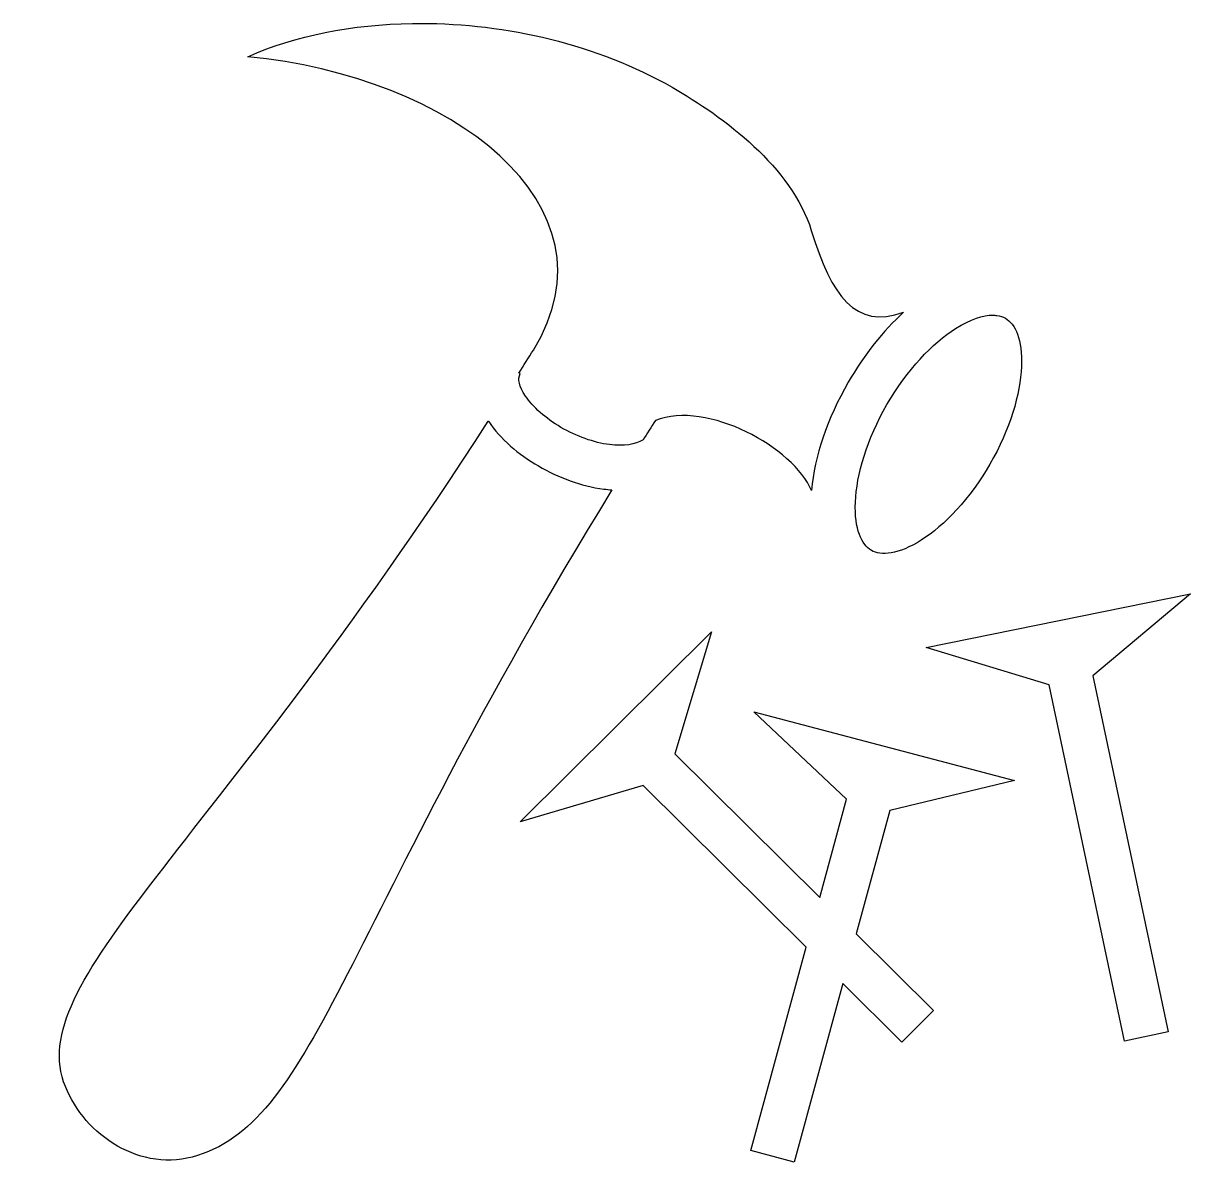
# Model space of a CAD drawing. Header units: centimetres. Extents: x -10.6 to 10, y -10.3 to 10.
import ezdxf

# ---------------------------------------------------------------- set-up
doc = ezdxf.new("R2010")
doc.units = ezdxf.units.CM
doc.header["$MEASUREMENT"] = 0
doc.layers.add('Layer 1', color=7, linetype='Continuous')

msp = doc.modelspace()

# ---------------------------------------------------------------- linework, layer by layer
at = {"layer": 'Layer 1'}
for points, knots in [([(-3.61063, 10.01093), (-3.65933, 10.01093), (-3.70846, 10.01034), (-3.75695, 10.00966), (-3.75695, 10.00966), (-4.81857, 9.99406), (-5.82883, 9.79545), (-6.65726, 9.42184), (-6.65726, 9.42184), (-3.10967, 9.08715), (-0.03836, 6.81712), (-1.62746, 4.255), (-1.62746, 4.255), (-1.71251, 4.11779), (-1.79752, 3.98323), (-1.88173, 3.84913), (-1.88173, 3.84913), (-1.88173, 3.84913), (-1.86191, 3.84129), (-1.86191, 3.84129), (-1.86191, 3.84129), (-1.90125, 3.74009), (-1.88578, 3.62189), (-1.76311, 3.43943), (-1.76311, 3.43943), (-1.64049, 3.25684), (-1.41219, 3.05064), (-1.14113, 2.89251), (-1.14113, 2.89251), (-0.87012, 2.7343), (-0.55761, 2.62297), (-0.28596, 2.58806), (-0.28596, 2.58806), (-0.03329, 2.55567), (0.16979, 2.59034), (0.30439, 2.66987), (0.30439, 2.66987), (0.37608, 2.78355), (0.44844, 2.89821), (0.52185, 3.01375), (0.52185, 3.01375), (1.43668, 3.37774), (2.9635, 2.5284), (3.27204, 1.7816), (3.27204, 1.7816), (3.32855, 2.38144), (3.54706, 3.04284), (3.91898, 3.68709), (3.91898, 3.68709), (4.20138, 4.17615), (4.53577, 4.59442), (4.89546, 4.9205), (4.89546, 4.9205), (4.03928, 4.61364), (3.62886, 5.20572), (3.26934, 6.3621), (3.26934, 6.3621), (2.92369, 7.47449), (1.73468, 8.35939), (0.81706, 8.8856), (0.81706, 8.8856), (-0.50225, 9.64125), (-2.10122, 10.00938), (-3.61058, 10.01089), (-3.61058, 10.01089), (-3.61058, 10.01089), (-3.61063, 10.01093), (-3.61063, 10.01093)], [0, 0, 0, 0, 0.05555556, 0.05555556, 0.05555556, 0.05555556, 0.11111111, 0.11111111, 0.11111111, 0.11111111, 0.16666667, 0.16666667, 0.16666667, 0.16666667, 0.22222222, 0.22222222, 0.22222222, 0.22222222, 0.27777778, 0.27777778, 0.27777778, 0.27777778, 0.33333333, 0.33333333, 0.33333333, 0.33333333, 0.38888889, 0.38888889, 0.38888889, 0.38888889, 0.44444444, 0.44444444, 0.44444444, 0.44444444, 0.5, 0.5, 0.5, 0.5, 0.55555556, 0.55555556, 0.55555556, 0.55555556, 0.61111111, 0.61111111, 0.61111111, 0.61111111, 0.66666667, 0.66666667, 0.66666667, 0.66666667, 0.72222222, 0.72222222, 0.72222222, 0.72222222, 0.77777778, 0.77777778, 0.77777778, 0.77777778, 0.83333333, 0.83333333, 0.83333333, 0.83333333, 0.88888889, 0.88888889, 0.88888889, 0.88888889, 1, 1, 1, 1]), ([(6.46878, 4.86909), (6.29969, 4.87052), (6.07755, 4.80339), (5.8113, 4.63447), (5.8113, 4.63447), (5.40556, 4.37712), (4.95424, 3.90383), (4.60159, 3.29302), (4.60159, 3.29302), (4.24894, 2.68217), (4.06551, 2.05472), (4.04548, 1.57468), (4.04548, 1.57468), (4.02549, 1.0946), (4.159, 0.82198), (4.3275, 0.72474), (4.3275, 0.72474), (4.496, 0.62746), (4.80071, 0.64787), (5.20645, 0.90522), (5.20645, 0.90522), (5.61211, 1.16261), (6.06343, 1.6346), (6.41608, 2.2454), (6.41608, 2.2454), (6.76873, 2.8562), (6.95216, 3.48366), (6.97219, 3.96374), (6.97219, 3.96374), (6.99218, 4.44382), (6.85863, 4.7177), (6.69017, 4.81503), (6.69017, 4.81503), (6.64809, 4.83932), (6.59715, 4.85606), (6.53862, 4.86378), (6.53862, 4.86378), (6.51669, 4.86665), (6.49295, 4.86884), (6.46879, 4.86905), (6.46879, 4.86905), (6.46879, 4.86905), (6.46878, 4.86909), (6.46878, 4.86909)], [0, 0, 0, 0, 0.08333333, 0.08333333, 0.08333333, 0.08333333, 0.16666667, 0.16666667, 0.16666667, 0.16666667, 0.25, 0.25, 0.25, 0.25, 0.33333333, 0.33333333, 0.33333333, 0.33333333, 0.41666667, 0.41666667, 0.41666667, 0.41666667, 0.5, 0.5, 0.5, 0.5, 0.58333333, 0.58333333, 0.58333333, 0.58333333, 0.66666667, 0.66666667, 0.66666667, 0.66666667, 0.75, 0.75, 0.75, 0.75, 0.83333333, 0.83333333, 0.83333333, 0.83333333, 1, 1, 1, 1]), ([(-2.42065, 3.00181), (-7.38235, -4.68895), (-10.61157, -6.86549), (-9.86996, -8.7235), (-9.86996, -8.7235), (-9.52988, -9.57546), (-8.54306, -10.25673), (-7.54153, -9.93709), (-7.54153, -9.93709), (-5.46096, -9.27337), (-5.01255, -5.97305), (-0.24251, 1.79083), (-0.24251, 1.79083), (-0.2905, 1.79399), (-0.33857, 1.79918), (-0.38613, 1.80529), (-0.38613, 1.80529), (-0.7874, 1.85673), (-1.18412, 2.00601), (-1.53786, 2.21246), (-1.53786, 2.21246), (-1.89152, 2.41887), (-2.20428, 2.68095), (-2.41807, 2.9991), (-2.41807, 2.9991), (-2.41874, 3.00011), (-2.42001, 3.00079), (-2.42068, 3.00176), (-2.42068, 3.00176), (-2.42068, 3.00176), (-2.42065, 3.00181), (-2.42065, 3.00181)], [0, 0, 0, 0, 0.11111111, 0.11111111, 0.11111111, 0.11111111, 0.22222222, 0.22222222, 0.22222222, 0.22222222, 0.33333333, 0.33333333, 0.33333333, 0.33333333, 0.44444444, 0.44444444, 0.44444444, 0.44444444, 0.55555556, 0.55555556, 0.55555556, 0.55555556, 0.66666667, 0.66666667, 0.66666667, 0.66666667, 0.77777778, 0.77777778, 0.77777778, 0.77777778, 1, 1, 1, 1]), ([(9.95164, -0.0409), (9.95164, -0.0409), (5.29469, -0.98698), (5.29469, -0.98698), (5.29469, -0.98698), (5.29469, -0.98698), (7.45845, -1.64185), (7.45845, -1.64185), (7.45845, -1.64185), (7.45845, -1.64185), (8.78548, -7.92235), (8.78548, -7.92235), (8.78548, -7.92235), (8.78548, -7.92235), (9.55758, -7.76021), (9.55758, -7.76021), (9.55758, -7.76021), (9.55758, -7.76021), (8.23068, -1.48519), (8.23068, -1.48519), (8.23068, -1.48519), (8.23068, -1.48519), (9.95164, -0.0409), (9.95164, -0.0409)], [0, 0, 0, 0, 0.14285714, 0.14285714, 0.14285714, 0.14285714, 0.28571429, 0.28571429, 0.28571429, 0.28571429, 0.42857143, 0.42857143, 0.42857143, 0.42857143, 0.57142857, 0.57142857, 0.57142857, 0.57142857, 0.71428571, 0.71428571, 0.71428571, 0.71428571, 1, 1, 1, 1]), ([(1.51278, -0.71028), (1.51278, -0.71028), (-1.86066, -4.05736), (-1.86066, -4.05736), (-1.86066, -4.05736), (-1.86066, -4.05736), (0.30838, -3.41683), (0.30838, -3.41683), (0.30838, -3.41683), (0.30838, -3.41683), (3.17972, -6.26587), (3.17972, -6.26587), (3.17972, -6.26587), (3.17972, -6.26587), (2.20454, -9.84622), (2.20454, -9.84622), (2.20454, -9.84622), (2.20454, -9.84622), (2.96626, -10.0531), (2.96626, -10.0531), (2.96626, -10.0531), (2.96626, -10.0531), (3.82278, -6.90501), (3.82278, -6.90501), (3.82278, -6.90501), (3.82278, -6.90501), (4.86517, -7.93813), (4.86517, -7.93813), (4.86517, -7.93813), (4.86517, -7.93813), (5.41985, -7.37939), (5.41985, -7.37939), (5.41985, -7.37939), (5.41985, -7.37939), (4.06132, -6.03128), (4.06132, -6.03128), (4.06132, -6.03128), (4.06132, -6.03128), (4.65167, -3.85963), (4.65167, -3.85963), (4.65167, -3.85963), (4.65167, -3.85963), (6.84968, -3.33), (6.84968, -3.33), (6.84968, -3.33), (6.84968, -3.33), (2.25464, -2.11767), (2.25464, -2.11767), (2.25464, -2.11767), (2.25464, -2.11767), (3.88865, -3.65933), (3.88865, -3.65933), (3.88865, -3.65933), (3.88865, -3.65933), (3.41692, -5.39222), (3.41692, -5.39222), (3.41692, -5.39222), (3.41692, -5.39222), (0.86715, -2.86214), (0.86715, -2.86214), (0.86715, -2.86214), (0.86715, -2.86214), (1.51283, -0.71031), (1.51283, -0.71031), (1.51283, -0.71031), (1.51283, -0.71031), (1.51278, -0.71028), (1.51278, -0.71028)], [0, 0, 0, 0, 0.05555556, 0.05555556, 0.05555556, 0.05555556, 0.11111111, 0.11111111, 0.11111111, 0.11111111, 0.16666667, 0.16666667, 0.16666667, 0.16666667, 0.22222222, 0.22222222, 0.22222222, 0.22222222, 0.27777778, 0.27777778, 0.27777778, 0.27777778, 0.33333333, 0.33333333, 0.33333333, 0.33333333, 0.38888889, 0.38888889, 0.38888889, 0.38888889, 0.44444444, 0.44444444, 0.44444444, 0.44444444, 0.5, 0.5, 0.5, 0.5, 0.55555556, 0.55555556, 0.55555556, 0.55555556, 0.61111111, 0.61111111, 0.61111111, 0.61111111, 0.66666667, 0.66666667, 0.66666667, 0.66666667, 0.72222222, 0.72222222, 0.72222222, 0.72222222, 0.77777778, 0.77777778, 0.77777778, 0.77777778, 0.83333333, 0.83333333, 0.83333333, 0.83333333, 0.88888889, 0.88888889, 0.88888889, 0.88888889, 1, 1, 1, 1])]:
    msp.add_open_spline(points, degree=3, knots=knots, dxfattribs=at)

doc.saveas('drawing.dxf')
